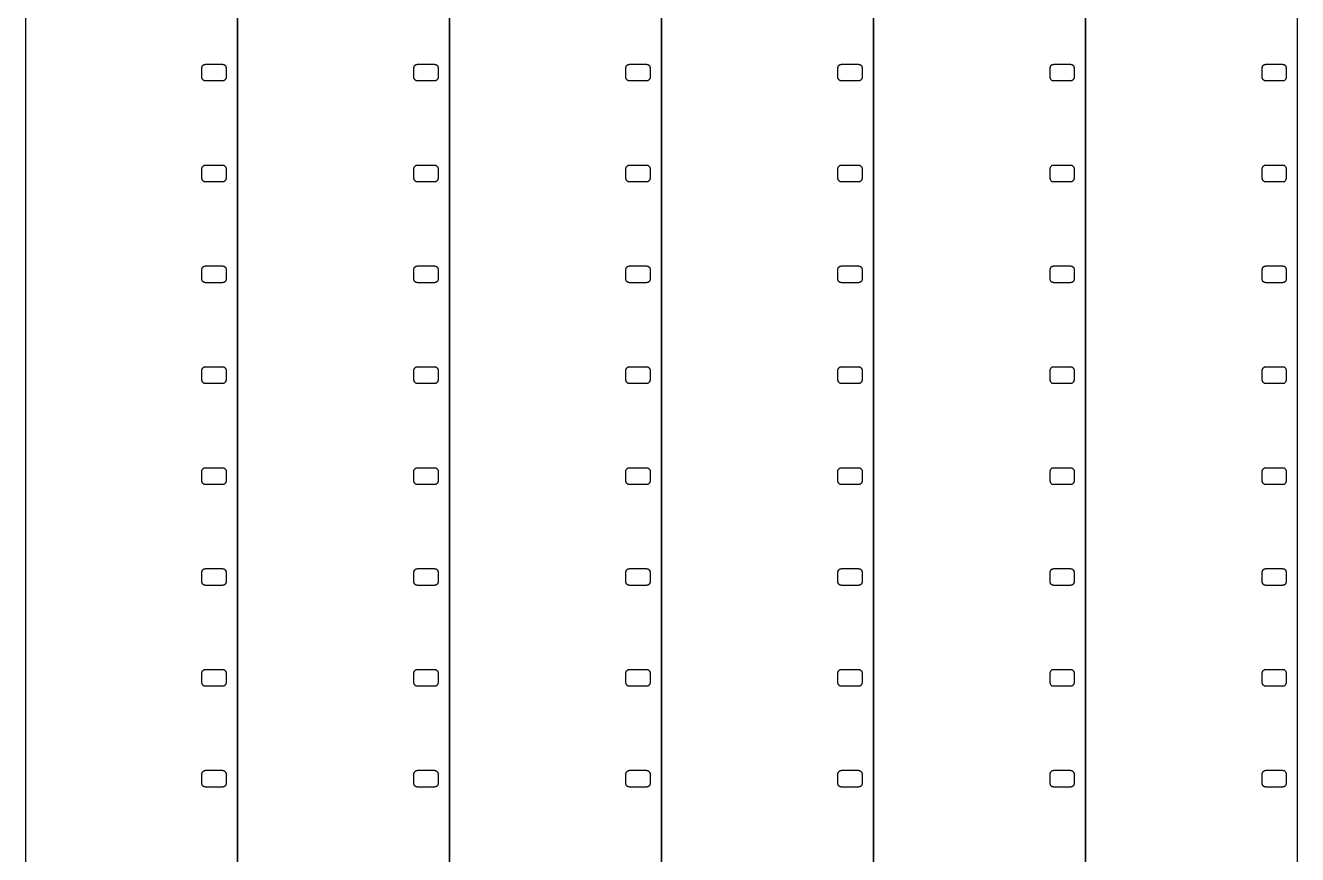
# Model space of a CAD drawing. Header units: metres. Extents: x -8 to 184, y -125 to 125.
# Drawn here: x 88.1 to 184.1, y -62.6 to 0 of the extents above; entities that cross this region are included whole.
import ezdxf

# ---------------------------------------------------------------- set-up
doc = ezdxf.new("R2010")
doc.units = ezdxf.units.M

msp = doc.modelspace()

# ---------------------------------------------------------------- linework, layer by layer
for p, q in [((88.06, 125.482), (88.06, -125.482)), ((104.06, -125.482), (104.06, 125.482)), ((104.07, 125.482), (104.07, -125.482)), ((120.07, -125.482), (120.07, 125.482)), ((120.08, 125.482), (120.08, -125.482)), ((136.08, -125.482), (136.08, 125.482)), ((136.09, 125.482), (136.09, -125.482)), ((152.09, -125.482), (152.09, 125.482)), ((152.1, 125.482), (152.1, -125.482)), ((168.1, -125.482), (168.1, 125.482)), ((168.11, 125.482), (168.11, -125.482)), ((184.11, -125.482), (184.11, 125.482)), ((101.381, -3.17749), (101.429, -3.03055)), ((101.381, -3.94749), (101.381, -3.17749)), ((101.429, -3.03055), (101.554, -2.93973)), ((101.554, -2.93973), (101.631, -2.93973)), ((101.631, -2.93973), (101.631, -2.92749)), ((101.631, -2.92749), (102.96, -2.92749)), ((102.96, -2.92749), (102.96, -2.93973)), ((102.96, -2.93973), (103.037, -2.93973)), ((103.037, -2.93973), (103.162, -3.03055)), ((103.162, -3.03055), (103.21, -3.17749)), ((103.21, -3.17749), (103.21, -3.94749)), ((117.391, -3.17749), (117.439, -3.03055)), ((117.391, -3.94749), (117.391, -3.17749)), ((117.439, -3.03055), (117.564, -2.93973)), ((117.564, -2.93973), (117.641, -2.93973)), ((117.641, -2.93973), (117.641, -2.92749)), ((117.641, -2.92749), (118.97, -2.92749)), ((118.97, -2.92749), (118.97, -2.93973)), ((118.97, -2.93973), (119.047, -2.93973)), ((119.047, -2.93973), (119.172, -3.03055)), ((119.172, -3.03055), (119.22, -3.17749)), ((119.22, -3.17749), (119.22, -3.94749)), ((133.401, -3.17749), (133.449, -3.03055)), ((133.401, -3.94749), (133.401, -3.17749)), ((133.449, -3.03055), (133.574, -2.93973)), ((133.574, -2.93973), (133.651, -2.93973)), ((133.651, -2.93973), (133.651, -2.92749)), ((133.651, -2.92749), (134.98, -2.92749)), ((134.98, -2.92749), (134.98, -2.93973)), ((134.98, -2.93973), (135.057, -2.93973)), ((135.057, -2.93973), (135.182, -3.03055)), ((135.182, -3.03055), (135.23, -3.17749)), ((135.23, -3.17749), (135.23, -3.94749)), ((149.411, -3.17749), (149.459, -3.03055)), ((149.411, -3.94749), (149.411, -3.17749)), ((149.459, -3.03055), (149.584, -2.93973)), ((149.584, -2.93973), (149.661, -2.93973)), ((149.661, -2.93973), (149.661, -2.92749)), ((149.661, -2.92749), (150.99, -2.92749)), ((150.99, -2.92749), (150.99, -2.93973)), ((150.99, -2.93973), (151.067, -2.93973)), ((151.067, -2.93973), (151.192, -3.03055)), ((151.192, -3.03055), (151.24, -3.17749)), ((151.24, -3.17749), (151.24, -3.94749)), ((165.421, -3.17749), (165.469, -3.03055)), ((165.421, -3.94749), (165.421, -3.17749)), ((165.469, -3.03055), (165.594, -2.93973)), ((165.594, -2.93973), (165.671, -2.93973)), ((165.671, -2.93973), (165.671, -2.92749)), ((165.671, -2.92749), (167, -2.92749)), ((167, -2.92749), (167, -2.93973)), ((167, -2.93973), (167.077, -2.93973)), ((167.077, -2.93973), (167.202, -3.03055)), ((167.202, -3.03055), (167.25, -3.17749)), ((167.25, -3.17749), (167.25, -3.94749)), ((181.431, -3.17749), (181.479, -3.03055)), ((181.431, -3.94749), (181.431, -3.17749)), ((181.479, -3.03055), (181.604, -2.93973)), ((181.604, -2.93973), (181.681, -2.93973)), ((181.681, -2.93973), (181.681, -2.92749)), ((181.681, -2.92749), (183.01, -2.92749)), ((183.01, -2.92749), (183.01, -2.93973)), ((183.01, -2.93973), (183.087, -2.93973)), ((183.087, -2.93973), (183.212, -3.03055)), ((183.212, -3.03055), (183.26, -3.17749)), ((183.26, -3.17749), (183.26, -3.94749)), ((101.429, -4.09444), (101.381, -3.94749)), ((101.554, -4.18526), (101.429, -4.09444)), ((101.631, -4.18526), (101.554, -4.18526)), ((101.631, -4.19749), (101.631, -4.18526)), ((102.96, -4.19749), (101.631, -4.19749)), ((103.037, -4.18526), (102.96, -4.18526)), ((102.96, -4.18526), (102.96, -4.19749)), ((103.162, -4.09444), (103.037, -4.18526)), ((103.21, -3.94749), (103.162, -4.09444)), ((117.439, -4.09444), (117.391, -3.94749)), ((117.564, -4.18526), (117.439, -4.09444)), ((117.641, -4.18526), (117.564, -4.18526)), ((117.641, -4.19749), (117.641, -4.18526)), ((118.97, -4.19749), (117.641, -4.19749)), ((119.047, -4.18526), (118.97, -4.18526)), ((118.97, -4.18526), (118.97, -4.19749)), ((119.172, -4.09444), (119.047, -4.18526)), ((119.22, -3.94749), (119.172, -4.09444)), ((133.449, -4.09444), (133.401, -3.94749)), ((133.574, -4.18526), (133.449, -4.09444)), ((133.651, -4.18526), (133.574, -4.18526)), ((133.651, -4.19749), (133.651, -4.18526)), ((134.98, -4.19749), (133.651, -4.19749)), ((135.057, -4.18526), (134.98, -4.18526)), ((134.98, -4.18526), (134.98, -4.19749)), ((135.182, -4.09444), (135.057, -4.18526)), ((135.23, -3.94749), (135.182, -4.09444)), ((149.459, -4.09444), (149.411, -3.94749)), ((149.584, -4.18526), (149.459, -4.09444)), ((149.661, -4.18526), (149.584, -4.18526)), ((149.661, -4.19749), (149.661, -4.18526)), ((150.99, -4.19749), (149.661, -4.19749)), ((151.067, -4.18526), (150.99, -4.18526)), ((150.99, -4.18526), (150.99, -4.19749)), ((151.192, -4.09444), (151.067, -4.18526)), ((151.24, -3.94749), (151.192, -4.09444)), ((165.469, -4.09444), (165.421, -3.94749)), ((165.594, -4.18526), (165.469, -4.09444)), ((165.671, -4.18526), (165.594, -4.18526)), ((165.671, -4.19749), (165.671, -4.18526)), ((167, -4.19749), (165.671, -4.19749)), ((167.077, -4.18526), (167, -4.18526)), ((167, -4.18526), (167, -4.19749)), ((167.202, -4.09444), (167.077, -4.18526)), ((167.25, -3.94749), (167.202, -4.09444)), ((181.479, -4.09444), (181.431, -3.94749)), ((181.604, -4.18526), (181.479, -4.09444)), ((181.681, -4.18526), (181.604, -4.18526)), ((181.681, -4.19749), (181.681, -4.18526)), ((183.01, -4.19749), (181.681, -4.19749)), ((183.087, -4.18526), (183.01, -4.18526)), ((183.01, -4.18526), (183.01, -4.19749)), ((183.212, -4.09444), (183.087, -4.18526)), ((183.26, -3.94749), (183.212, -4.09444)), ((101.429, -10.6505), (101.554, -10.5597)), ((101.554, -10.5597), (101.631, -10.5597)), ((101.631, -10.5597), (101.631, -10.5475)), ((101.631, -10.5475), (102.96, -10.5475)), ((102.96, -10.5475), (102.96, -10.5597)), ((102.96, -10.5597), (103.037, -10.5597)), ((103.037, -10.5597), (103.162, -10.6505)), ((117.439, -10.6505), (117.564, -10.5597)), ((117.564, -10.5597), (117.641, -10.5597)), ((117.641, -10.5597), (117.641, -10.5475)), ((117.641, -10.5475), (118.97, -10.5475)), ((118.97, -10.5475), (118.97, -10.5597)), ((118.97, -10.5597), (119.047, -10.5597)), ((119.047, -10.5597), (119.172, -10.6505)), ((133.449, -10.6505), (133.574, -10.5597)), ((133.574, -10.5597), (133.651, -10.5597)), ((133.651, -10.5597), (133.651, -10.5475)), ((133.651, -10.5475), (134.98, -10.5475)), ((134.98, -10.5475), (134.98, -10.5597)), ((134.98, -10.5597), (135.057, -10.5597)), ((135.057, -10.5597), (135.182, -10.6505)), ((149.459, -10.6505), (149.584, -10.5597)), ((149.584, -10.5597), (149.661, -10.5597)), ((149.661, -10.5597), (149.661, -10.5475)), ((149.661, -10.5475), (150.99, -10.5475)), ((150.99, -10.5475), (150.99, -10.5597)), ((150.99, -10.5597), (151.067, -10.5597)), ((151.067, -10.5597), (151.192, -10.6505)), ((165.469, -10.6505), (165.594, -10.5597)), ((165.594, -10.5597), (165.671, -10.5597)), ((165.671, -10.5597), (165.671, -10.5475)), ((165.671, -10.5475), (167, -10.5475)), ((167, -10.5475), (167, -10.5597)), ((167, -10.5597), (167.077, -10.5597)), ((167.077, -10.5597), (167.202, -10.6505)), ((181.479, -10.6505), (181.604, -10.5597)), ((181.604, -10.5597), (181.681, -10.5597)), ((181.681, -10.5597), (181.681, -10.5475)), ((181.681, -10.5475), (183.01, -10.5475)), ((183.01, -10.5475), (183.01, -10.5597)), ((183.01, -10.5597), (183.087, -10.5597)), ((183.087, -10.5597), (183.212, -10.6505)), ((101.381, -10.7975), (101.429, -10.6505)), ((101.381, -11.5675), (101.381, -10.7975)), ((103.162, -10.6505), (103.21, -10.7975)), ((103.21, -10.7975), (103.21, -11.5675)), ((117.391, -10.7975), (117.439, -10.6505)), ((117.391, -11.5675), (117.391, -10.7975)), ((119.172, -10.6505), (119.22, -10.7975)), ((119.22, -10.7975), (119.22, -11.5675)), ((133.401, -10.7975), (133.449, -10.6505)), ((133.401, -11.5675), (133.401, -10.7975)), ((135.182, -10.6505), (135.23, -10.7975)), ((135.23, -10.7975), (135.23, -11.5675)), ((149.411, -10.7975), (149.459, -10.6505)), ((149.411, -11.5675), (149.411, -10.7975)), ((151.192, -10.6505), (151.24, -10.7975)), ((151.24, -10.7975), (151.24, -11.5675)), ((165.421, -10.7975), (165.469, -10.6505)), ((165.421, -11.5675), (165.421, -10.7975)), ((167.202, -10.6505), (167.25, -10.7975)), ((167.25, -10.7975), (167.25, -11.5675)), ((181.431, -10.7975), (181.479, -10.6505)), ((181.431, -11.5675), (181.431, -10.7975)), ((183.212, -10.6505), (183.26, -10.7975)), ((183.26, -10.7975), (183.26, -11.5675)), ((101.429, -11.7144), (101.381, -11.5675)), ((101.554, -11.8053), (101.429, -11.7144)), ((101.631, -11.8053), (101.554, -11.8053)), ((101.631, -11.8175), (101.631, -11.8053)), ((102.96, -11.8175), (101.631, -11.8175)), ((103.037, -11.8053), (102.96, -11.8053)), ((102.96, -11.8053), (102.96, -11.8175)), ((103.162, -11.7144), (103.037, -11.8053)), ((103.21, -11.5675), (103.162, -11.7144)), ((117.439, -11.7144), (117.391, -11.5675)), ((117.564, -11.8053), (117.439, -11.7144)), ((117.641, -11.8053), (117.564, -11.8053)), ((117.641, -11.8175), (117.641, -11.8053)), ((118.97, -11.8175), (117.641, -11.8175)), ((119.047, -11.8053), (118.97, -11.8053)), ((118.97, -11.8053), (118.97, -11.8175)), ((119.172, -11.7144), (119.047, -11.8053)), ((119.22, -11.5675), (119.172, -11.7144)), ((133.449, -11.7144), (133.401, -11.5675)), ((133.574, -11.8053), (133.449, -11.7144)), ((133.651, -11.8053), (133.574, -11.8053)), ((133.651, -11.8175), (133.651, -11.8053)), ((134.98, -11.8175), (133.651, -11.8175)), ((135.057, -11.8053), (134.98, -11.8053)), ((134.98, -11.8053), (134.98, -11.8175)), ((135.182, -11.7144), (135.057, -11.8053)), ((135.23, -11.5675), (135.182, -11.7144)), ((149.459, -11.7144), (149.411, -11.5675)), ((149.584, -11.8053), (149.459, -11.7144)), ((149.661, -11.8053), (149.584, -11.8053)), ((149.661, -11.8175), (149.661, -11.8053)), ((150.99, -11.8175), (149.661, -11.8175)), ((151.067, -11.8053), (150.99, -11.8053)), ((150.99, -11.8053), (150.99, -11.8175)), ((151.192, -11.7144), (151.067, -11.8053)), ((151.24, -11.5675), (151.192, -11.7144)), ((165.469, -11.7144), (165.421, -11.5675)), ((165.594, -11.8053), (165.469, -11.7144)), ((165.671, -11.8053), (165.594, -11.8053)), ((165.671, -11.8175), (165.671, -11.8053)), ((167, -11.8175), (165.671, -11.8175)), ((167.077, -11.8053), (167, -11.8053)), ((167, -11.8053), (167, -11.8175)), ((167.202, -11.7144), (167.077, -11.8053)), ((167.25, -11.5675), (167.202, -11.7144)), ((181.479, -11.7144), (181.431, -11.5675)), ((181.604, -11.8053), (181.479, -11.7144)), ((181.681, -11.8053), (181.604, -11.8053)), ((181.681, -11.8175), (181.681, -11.8053)), ((183.01, -11.8175), (181.681, -11.8175)), ((183.087, -11.8053), (183.01, -11.8053)), ((183.01, -11.8053), (183.01, -11.8175)), ((183.212, -11.7144), (183.087, -11.8053)), ((183.26, -11.5675), (183.212, -11.7144)), ((101.429, -18.2706), (101.554, -18.1797)), ((101.554, -18.1797), (101.631, -18.1797)), ((101.631, -18.1797), (101.631, -18.1675)), ((101.631, -18.1675), (102.96, -18.1675)), ((102.96, -18.1675), (102.96, -18.1797)), ((102.96, -18.1797), (103.037, -18.1797)), ((103.037, -18.1797), (103.162, -18.2706)), ((117.439, -18.2706), (117.564, -18.1797)), ((117.564, -18.1797), (117.641, -18.1797)), ((117.641, -18.1797), (117.641, -18.1675)), ((117.641, -18.1675), (118.97, -18.1675)), ((118.97, -18.1675), (118.97, -18.1797)), ((118.97, -18.1797), (119.047, -18.1797)), ((119.047, -18.1797), (119.172, -18.2706)), ((133.449, -18.2706), (133.574, -18.1797)), ((133.574, -18.1797), (133.651, -18.1797)), ((133.651, -18.1797), (133.651, -18.1675)), ((133.651, -18.1675), (134.98, -18.1675)), ((134.98, -18.1675), (134.98, -18.1797)), ((134.98, -18.1797), (135.057, -18.1797)), ((135.057, -18.1797), (135.182, -18.2706)), ((149.459, -18.2706), (149.584, -18.1797)), ((149.584, -18.1797), (149.661, -18.1797)), ((149.661, -18.1797), (149.661, -18.1675)), ((149.661, -18.1675), (150.99, -18.1675)), ((150.99, -18.1675), (150.99, -18.1797)), ((150.99, -18.1797), (151.067, -18.1797)), ((151.067, -18.1797), (151.192, -18.2706)), ((165.469, -18.2706), (165.594, -18.1797)), ((165.594, -18.1797), (165.671, -18.1797)), ((165.671, -18.1797), (165.671, -18.1675)), ((165.671, -18.1675), (167, -18.1675)), ((167, -18.1675), (167, -18.1797)), ((167, -18.1797), (167.077, -18.1797)), ((167.077, -18.1797), (167.202, -18.2706)), ((181.479, -18.2706), (181.604, -18.1797)), ((181.604, -18.1797), (181.681, -18.1797)), ((181.681, -18.1797), (181.681, -18.1675)), ((181.681, -18.1675), (183.01, -18.1675)), ((183.01, -18.1675), (183.01, -18.1797)), ((183.01, -18.1797), (183.087, -18.1797)), ((183.087, -18.1797), (183.212, -18.2706)), ((101.381, -18.4175), (101.429, -18.2706)), ((101.381, -19.1875), (101.381, -18.4175)), ((101.429, -19.3344), (101.381, -19.1875)), ((103.162, -18.2706), (103.21, -18.4175)), ((103.21, -19.1875), (103.162, -19.3344)), ((103.21, -18.4175), (103.21, -19.1875)), ((117.391, -18.4175), (117.439, -18.2706)), ((117.391, -19.1875), (117.391, -18.4175)), ((117.439, -19.3344), (117.391, -19.1875)), ((119.172, -18.2706), (119.22, -18.4175)), ((119.22, -19.1875), (119.172, -19.3344)), ((119.22, -18.4175), (119.22, -19.1875)), ((133.401, -18.4175), (133.449, -18.2706)), ((133.401, -19.1875), (133.401, -18.4175)), ((133.449, -19.3344), (133.401, -19.1875)), ((135.182, -18.2706), (135.23, -18.4175)), ((135.23, -19.1875), (135.182, -19.3344)), ((135.23, -18.4175), (135.23, -19.1875)), ((149.411, -18.4175), (149.459, -18.2706)), ((149.411, -19.1875), (149.411, -18.4175)), ((149.459, -19.3344), (149.411, -19.1875)), ((151.192, -18.2706), (151.24, -18.4175)), ((151.24, -19.1875), (151.192, -19.3344)), ((151.24, -18.4175), (151.24, -19.1875)), ((165.421, -18.4175), (165.469, -18.2706)), ((165.421, -19.1875), (165.421, -18.4175)), ((165.469, -19.3344), (165.421, -19.1875)), ((167.202, -18.2706), (167.25, -18.4175)), ((167.25, -19.1875), (167.202, -19.3344)), ((167.25, -18.4175), (167.25, -19.1875)), ((181.431, -18.4175), (181.479, -18.2706)), ((181.431, -19.1875), (181.431, -18.4175)), ((181.479, -19.3344), (181.431, -19.1875)), ((183.212, -18.2706), (183.26, -18.4175)), ((183.26, -19.1875), (183.212, -19.3344)), ((183.26, -18.4175), (183.26, -19.1875)), ((101.554, -19.4253), (101.429, -19.3344)), ((101.631, -19.4253), (101.554, -19.4253)), ((101.631, -19.4375), (101.631, -19.4253)), ((102.96, -19.4375), (101.631, -19.4375)), ((103.037, -19.4253), (102.96, -19.4253)), ((102.96, -19.4253), (102.96, -19.4375)), ((103.162, -19.3344), (103.037, -19.4253)), ((117.564, -19.4253), (117.439, -19.3344)), ((117.641, -19.4253), (117.564, -19.4253)), ((117.641, -19.4375), (117.641, -19.4253)), ((118.97, -19.4375), (117.641, -19.4375)), ((119.047, -19.4253), (118.97, -19.4253)), ((118.97, -19.4253), (118.97, -19.4375)), ((119.172, -19.3344), (119.047, -19.4253)), ((133.574, -19.4253), (133.449, -19.3344)), ((133.651, -19.4253), (133.574, -19.4253)), ((133.651, -19.4375), (133.651, -19.4253)), ((134.98, -19.4375), (133.651, -19.4375)), ((135.057, -19.4253), (134.98, -19.4253)), ((134.98, -19.4253), (134.98, -19.4375)), ((135.182, -19.3344), (135.057, -19.4253)), ((149.584, -19.4253), (149.459, -19.3344)), ((149.661, -19.4253), (149.584, -19.4253)), ((149.661, -19.4375), (149.661, -19.4253)), ((150.99, -19.4375), (149.661, -19.4375)), ((151.067, -19.4253), (150.99, -19.4253)), ((150.99, -19.4253), (150.99, -19.4375)), ((151.192, -19.3344), (151.067, -19.4253)), ((165.594, -19.4253), (165.469, -19.3344)), ((165.671, -19.4253), (165.594, -19.4253)), ((165.671, -19.4375), (165.671, -19.4253)), ((167, -19.4375), (165.671, -19.4375)), ((167.077, -19.4253), (167, -19.4253)), ((167, -19.4253), (167, -19.4375)), ((167.202, -19.3344), (167.077, -19.4253)), ((181.604, -19.4253), (181.479, -19.3344)), ((181.681, -19.4253), (181.604, -19.4253)), ((181.681, -19.4375), (181.681, -19.4253)), ((183.01, -19.4375), (181.681, -19.4375)), ((183.087, -19.4253), (183.01, -19.4253)), ((183.01, -19.4253), (183.01, -19.4375)), ((183.212, -19.3344), (183.087, -19.4253)), ((101.381, -26.0375), (101.429, -25.8905)), ((101.429, -25.8905), (101.554, -25.7997)), ((101.554, -25.7997), (101.631, -25.7997)), ((101.631, -25.7997), (101.631, -25.7875)), ((101.631, -25.7875), (102.96, -25.7875)), ((102.96, -25.7875), (102.96, -25.7997)), ((102.96, -25.7997), (103.037, -25.7997)), ((103.037, -25.7997), (103.162, -25.8905)), ((103.162, -25.8905), (103.21, -26.0375)), ((117.391, -26.0375), (117.439, -25.8905)), ((117.439, -25.8905), (117.564, -25.7997)), ((117.564, -25.7997), (117.641, -25.7997)), ((117.641, -25.7997), (117.641, -25.7875)), ((117.641, -25.7875), (118.97, -25.7875)), ((118.97, -25.7875), (118.97, -25.7997)), ((118.97, -25.7997), (119.047, -25.7997)), ((119.047, -25.7997), (119.172, -25.8905)), ((119.172, -25.8905), (119.22, -26.0375)), ((133.401, -26.0375), (133.449, -25.8905)), ((133.449, -25.8905), (133.574, -25.7997)), ((133.574, -25.7997), (133.651, -25.7997)), ((133.651, -25.7997), (133.651, -25.7875)), ((133.651, -25.7875), (134.98, -25.7875)), ((134.98, -25.7875), (134.98, -25.7997)), ((134.98, -25.7997), (135.057, -25.7997)), ((135.057, -25.7997), (135.182, -25.8905)), ((135.182, -25.8905), (135.23, -26.0375)), ((149.411, -26.0375), (149.459, -25.8905)), ((149.459, -25.8905), (149.584, -25.7997)), ((149.584, -25.7997), (149.661, -25.7997)), ((149.661, -25.7997), (149.661, -25.7875)), ((149.661, -25.7875), (150.99, -25.7875)), ((150.99, -25.7875), (150.99, -25.7997)), ((150.99, -25.7997), (151.067, -25.7997)), ((151.067, -25.7997), (151.192, -25.8905)), ((151.192, -25.8905), (151.24, -26.0375)), ((165.421, -26.0375), (165.469, -25.8905)), ((165.469, -25.8905), (165.594, -25.7997)), ((165.594, -25.7997), (165.671, -25.7997)), ((165.671, -25.7997), (165.671, -25.7875)), ((165.671, -25.7875), (167, -25.7875)), ((167, -25.7875), (167, -25.7997)), ((167, -25.7997), (167.077, -25.7997)), ((167.077, -25.7997), (167.202, -25.8905)), ((167.202, -25.8905), (167.25, -26.0375)), ((181.431, -26.0375), (181.479, -25.8905)), ((181.479, -25.8905), (181.604, -25.7997)), ((181.604, -25.7997), (181.681, -25.7997)), ((181.681, -25.7997), (181.681, -25.7875)), ((181.681, -25.7875), (183.01, -25.7875)), ((183.01, -25.7875), (183.01, -25.7997)), ((183.01, -25.7997), (183.087, -25.7997)), ((183.087, -25.7997), (183.212, -25.8905)), ((183.212, -25.8905), (183.26, -26.0375)), ((101.381, -26.8075), (101.381, -26.0375)), ((101.429, -26.9544), (101.381, -26.8075)), ((103.21, -26.8075), (103.162, -26.9544)), ((103.21, -26.0375), (103.21, -26.8075)), ((117.391, -26.8075), (117.391, -26.0375)), ((117.439, -26.9544), (117.391, -26.8075)), ((119.22, -26.8075), (119.172, -26.9544)), ((119.22, -26.0375), (119.22, -26.8075)), ((133.401, -26.8075), (133.401, -26.0375)), ((133.449, -26.9544), (133.401, -26.8075)), ((135.23, -26.8075), (135.182, -26.9544)), ((135.23, -26.0375), (135.23, -26.8075)), ((149.411, -26.8075), (149.411, -26.0375)), ((149.459, -26.9544), (149.411, -26.8075)), ((151.24, -26.8075), (151.192, -26.9544)), ((151.24, -26.0375), (151.24, -26.8075)), ((165.421, -26.8075), (165.421, -26.0375)), ((165.469, -26.9544), (165.421, -26.8075)), ((167.25, -26.8075), (167.202, -26.9544)), ((167.25, -26.0375), (167.25, -26.8075)), ((181.431, -26.8075), (181.431, -26.0375)), ((181.479, -26.9544), (181.431, -26.8075)), ((183.26, -26.8075), (183.212, -26.9544)), ((183.26, -26.0375), (183.26, -26.8075)), ((101.554, -27.0453), (101.429, -26.9544)), ((101.631, -27.0453), (101.554, -27.0453)), ((101.631, -27.0575), (101.631, -27.0453)), ((102.96, -27.0575), (101.631, -27.0575)), ((103.037, -27.0453), (102.96, -27.0453)), ((102.96, -27.0453), (102.96, -27.0575)), ((103.162, -26.9544), (103.037, -27.0453)), ((117.564, -27.0453), (117.439, -26.9544)), ((117.641, -27.0453), (117.564, -27.0453)), ((117.641, -27.0575), (117.641, -27.0453)), ((118.97, -27.0575), (117.641, -27.0575)), ((119.047, -27.0453), (118.97, -27.0453)), ((118.97, -27.0453), (118.97, -27.0575)), ((119.172, -26.9544), (119.047, -27.0453)), ((133.574, -27.0453), (133.449, -26.9544)), ((133.651, -27.0453), (133.574, -27.0453)), ((133.651, -27.0575), (133.651, -27.0453)), ((134.98, -27.0575), (133.651, -27.0575)), ((135.057, -27.0453), (134.98, -27.0453)), ((134.98, -27.0453), (134.98, -27.0575)), ((135.182, -26.9544), (135.057, -27.0453)), ((149.584, -27.0453), (149.459, -26.9544)), ((149.661, -27.0453), (149.584, -27.0453)), ((149.661, -27.0575), (149.661, -27.0453)), ((150.99, -27.0575), (149.661, -27.0575)), ((151.067, -27.0453), (150.99, -27.0453)), ((150.99, -27.0453), (150.99, -27.0575)), ((151.192, -26.9544), (151.067, -27.0453)), ((165.594, -27.0453), (165.469, -26.9544)), ((165.671, -27.0453), (165.594, -27.0453)), ((165.671, -27.0575), (165.671, -27.0453)), ((167, -27.0575), (165.671, -27.0575)), ((167.077, -27.0453), (167, -27.0453)), ((167, -27.0453), (167, -27.0575)), ((167.202, -26.9544), (167.077, -27.0453)), ((181.604, -27.0453), (181.479, -26.9544)), ((181.681, -27.0453), (181.604, -27.0453)), ((181.681, -27.0575), (181.681, -27.0453)), ((183.01, -27.0575), (181.681, -27.0575)), ((183.087, -27.0453), (183.01, -27.0453)), ((183.01, -27.0453), (183.01, -27.0575)), ((183.212, -26.9544), (183.087, -27.0453)), ((101.381, -33.6575), (101.429, -33.5105)), ((101.429, -33.5105), (101.554, -33.4197)), ((101.554, -33.4197), (101.631, -33.4197)), ((101.631, -33.4197), (101.631, -33.4075)), ((101.631, -33.4075), (102.96, -33.4075)), ((102.96, -33.4075), (102.96, -33.4197)), ((102.96, -33.4197), (103.037, -33.4197)), ((103.037, -33.4197), (103.162, -33.5105)), ((103.162, -33.5105), (103.21, -33.6575)), ((117.391, -33.6575), (117.439, -33.5105)), ((117.439, -33.5105), (117.564, -33.4197)), ((117.564, -33.4197), (117.641, -33.4197)), ((117.641, -33.4197), (117.641, -33.4075)), ((117.641, -33.4075), (118.97, -33.4075)), ((118.97, -33.4075), (118.97, -33.4197)), ((118.97, -33.4197), (119.047, -33.4197)), ((119.047, -33.4197), (119.172, -33.5105)), ((119.172, -33.5105), (119.22, -33.6575)), ((133.401, -33.6575), (133.449, -33.5105)), ((133.449, -33.5105), (133.574, -33.4197)), ((133.574, -33.4197), (133.651, -33.4197)), ((133.651, -33.4197), (133.651, -33.4075)), ((133.651, -33.4075), (134.98, -33.4075)), ((134.98, -33.4075), (134.98, -33.4197)), ((134.98, -33.4197), (135.057, -33.4197)), ((135.057, -33.4197), (135.182, -33.5105)), ((135.182, -33.5105), (135.23, -33.6575)), ((149.411, -33.6575), (149.459, -33.5105)), ((149.459, -33.5105), (149.584, -33.4197)), ((149.584, -33.4197), (149.661, -33.4197)), ((149.661, -33.4197), (149.661, -33.4075)), ((149.661, -33.4075), (150.99, -33.4075)), ((150.99, -33.4075), (150.99, -33.4197)), ((150.99, -33.4197), (151.067, -33.4197)), ((151.067, -33.4197), (151.192, -33.5105)), ((151.192, -33.5105), (151.24, -33.6575)), ((165.421, -33.6575), (165.469, -33.5105)), ((165.469, -33.5105), (165.594, -33.4197)), ((165.594, -33.4197), (165.671, -33.4197)), ((165.671, -33.4197), (165.671, -33.4075)), ((165.671, -33.4075), (167, -33.4075)), ((167, -33.4075), (167, -33.4197)), ((167, -33.4197), (167.077, -33.4197)), ((167.077, -33.4197), (167.202, -33.5105)), ((167.202, -33.5105), (167.25, -33.6575)), ((181.431, -33.6575), (181.479, -33.5105)), ((181.479, -33.5105), (181.604, -33.4197)), ((181.604, -33.4197), (181.681, -33.4197)), ((181.681, -33.4197), (181.681, -33.4075)), ((181.681, -33.4075), (183.01, -33.4075)), ((183.01, -33.4075), (183.01, -33.4197)), ((183.01, -33.4197), (183.087, -33.4197)), ((183.087, -33.4197), (183.212, -33.5105)), ((183.212, -33.5105), (183.26, -33.6575)), ((101.381, -34.4275), (101.381, -33.6575)), ((101.429, -34.5744), (101.381, -34.4275)), ((101.554, -34.6653), (101.429, -34.5744)), ((103.162, -34.5744), (103.037, -34.6653)), ((103.21, -34.4275), (103.162, -34.5744)), ((103.21, -33.6575), (103.21, -34.4275)), ((117.391, -34.4275), (117.391, -33.6575)), ((117.439, -34.5744), (117.391, -34.4275)), ((117.564, -34.6653), (117.439, -34.5744)), ((119.172, -34.5744), (119.047, -34.6653)), ((119.22, -34.4275), (119.172, -34.5744)), ((119.22, -33.6575), (119.22, -34.4275)), ((133.401, -34.4275), (133.401, -33.6575)), ((133.449, -34.5744), (133.401, -34.4275)), ((133.574, -34.6653), (133.449, -34.5744)), ((135.182, -34.5744), (135.057, -34.6653)), ((135.23, -34.4275), (135.182, -34.5744)), ((135.23, -33.6575), (135.23, -34.4275)), ((149.411, -34.4275), (149.411, -33.6575)), ((149.459, -34.5744), (149.411, -34.4275)), ((149.584, -34.6653), (149.459, -34.5744)), ((151.192, -34.5744), (151.067, -34.6653)), ((151.24, -34.4275), (151.192, -34.5744)), ((151.24, -33.6575), (151.24, -34.4275)), ((165.421, -34.4275), (165.421, -33.6575)), ((165.469, -34.5744), (165.421, -34.4275)), ((165.594, -34.6653), (165.469, -34.5744)), ((167.202, -34.5744), (167.077, -34.6653)), ((167.25, -34.4275), (167.202, -34.5744)), ((167.25, -33.6575), (167.25, -34.4275)), ((181.431, -34.4275), (181.431, -33.6575)), ((181.479, -34.5744), (181.431, -34.4275)), ((181.604, -34.6653), (181.479, -34.5744)), ((183.212, -34.5744), (183.087, -34.6653)), ((183.26, -34.4275), (183.212, -34.5744)), ((183.26, -33.6575), (183.26, -34.4275)), ((101.631, -34.6653), (101.554, -34.6653)), ((101.631, -34.6775), (101.631, -34.6653)), ((102.96, -34.6775), (101.631, -34.6775)), ((103.037, -34.6653), (102.96, -34.6653)), ((102.96, -34.6653), (102.96, -34.6775)), ((117.641, -34.6653), (117.564, -34.6653)), ((117.641, -34.6775), (117.641, -34.6653)), ((118.97, -34.6775), (117.641, -34.6775)), ((119.047, -34.6653), (118.97, -34.6653)), ((118.97, -34.6653), (118.97, -34.6775)), ((133.651, -34.6653), (133.574, -34.6653)), ((133.651, -34.6775), (133.651, -34.6653)), ((134.98, -34.6775), (133.651, -34.6775)), ((135.057, -34.6653), (134.98, -34.6653)), ((134.98, -34.6653), (134.98, -34.6775)), ((149.661, -34.6653), (149.584, -34.6653)), ((149.661, -34.6775), (149.661, -34.6653)), ((150.99, -34.6775), (149.661, -34.6775)), ((151.067, -34.6653), (150.99, -34.6653)), ((150.99, -34.6653), (150.99, -34.6775)), ((165.671, -34.6653), (165.594, -34.6653)), ((165.671, -34.6775), (165.671, -34.6653)), ((167, -34.6775), (165.671, -34.6775)), ((167.077, -34.6653), (167, -34.6653)), ((167, -34.6653), (167, -34.6775)), ((181.681, -34.6653), (181.604, -34.6653)), ((181.681, -34.6775), (181.681, -34.6653)), ((183.01, -34.6775), (181.681, -34.6775)), ((183.087, -34.6653), (183.01, -34.6653)), ((183.01, -34.6653), (183.01, -34.6775)), ((101.381, -41.2775), (101.429, -41.1306)), ((101.381, -42.0475), (101.381, -41.2775)), ((101.429, -41.1306), (101.554, -41.0397)), ((101.554, -41.0397), (101.631, -41.0397)), ((101.631, -41.0397), (101.631, -41.0275)), ((101.631, -41.0275), (102.96, -41.0275)), ((102.96, -41.0275), (102.96, -41.0397)), ((102.96, -41.0397), (103.037, -41.0397)), ((103.037, -41.0397), (103.162, -41.1306)), ((103.162, -41.1306), (103.21, -41.2775)), ((103.21, -41.2775), (103.21, -42.0475)), ((117.391, -41.2775), (117.439, -41.1306)), ((117.391, -42.0475), (117.391, -41.2775)), ((117.439, -41.1306), (117.564, -41.0397)), ((117.564, -41.0397), (117.641, -41.0397)), ((117.641, -41.0397), (117.641, -41.0275)), ((117.641, -41.0275), (118.97, -41.0275)), ((118.97, -41.0275), (118.97, -41.0397)), ((118.97, -41.0397), (119.047, -41.0397)), ((119.047, -41.0397), (119.172, -41.1306)), ((119.172, -41.1306), (119.22, -41.2775)), ((119.22, -41.2775), (119.22, -42.0475)), ((133.401, -41.2775), (133.449, -41.1306)), ((133.401, -42.0475), (133.401, -41.2775)), ((133.449, -41.1306), (133.574, -41.0397)), ((133.574, -41.0397), (133.651, -41.0397)), ((133.651, -41.0397), (133.651, -41.0275)), ((133.651, -41.0275), (134.98, -41.0275)), ((134.98, -41.0275), (134.98, -41.0397)), ((134.98, -41.0397), (135.057, -41.0397)), ((135.057, -41.0397), (135.182, -41.1306)), ((135.182, -41.1306), (135.23, -41.2775)), ((135.23, -41.2775), (135.23, -42.0475)), ((149.411, -41.2775), (149.459, -41.1306)), ((149.411, -42.0475), (149.411, -41.2775)), ((149.459, -41.1306), (149.584, -41.0397)), ((149.584, -41.0397), (149.661, -41.0397)), ((149.661, -41.0397), (149.661, -41.0275)), ((149.661, -41.0275), (150.99, -41.0275)), ((150.99, -41.0275), (150.99, -41.0397)), ((150.99, -41.0397), (151.067, -41.0397)), ((151.067, -41.0397), (151.192, -41.1306)), ((151.192, -41.1306), (151.24, -41.2775)), ((151.24, -41.2775), (151.24, -42.0475)), ((165.421, -41.2775), (165.469, -41.1306)), ((165.421, -42.0475), (165.421, -41.2775)), ((165.469, -41.1306), (165.594, -41.0397)), ((165.594, -41.0397), (165.671, -41.0397)), ((165.671, -41.0397), (165.671, -41.0275)), ((165.671, -41.0275), (167, -41.0275)), ((167, -41.0275), (167, -41.0397)), ((167, -41.0397), (167.077, -41.0397)), ((167.077, -41.0397), (167.202, -41.1306)), ((167.202, -41.1306), (167.25, -41.2775)), ((167.25, -41.2775), (167.25, -42.0475)), ((181.431, -41.2775), (181.479, -41.1306)), ((181.431, -42.0475), (181.431, -41.2775)), ((181.479, -41.1306), (181.604, -41.0397)), ((181.604, -41.0397), (181.681, -41.0397)), ((181.681, -41.0397), (181.681, -41.0275)), ((181.681, -41.0275), (183.01, -41.0275)), ((183.01, -41.0275), (183.01, -41.0397)), ((183.01, -41.0397), (183.087, -41.0397)), ((183.087, -41.0397), (183.212, -41.1306)), ((183.212, -41.1306), (183.26, -41.2775)), ((183.26, -41.2775), (183.26, -42.0475)), ((101.429, -42.1944), (101.381, -42.0475)), ((101.554, -42.2853), (101.429, -42.1944)), ((103.162, -42.1944), (103.037, -42.2853)), ((103.21, -42.0475), (103.162, -42.1944)), ((117.439, -42.1944), (117.391, -42.0475)), ((117.564, -42.2853), (117.439, -42.1944)), ((119.172, -42.1944), (119.047, -42.2853)), ((119.22, -42.0475), (119.172, -42.1944)), ((133.449, -42.1944), (133.401, -42.0475)), ((133.574, -42.2853), (133.449, -42.1944)), ((135.182, -42.1944), (135.057, -42.2853)), ((135.23, -42.0475), (135.182, -42.1944)), ((149.459, -42.1944), (149.411, -42.0475)), ((149.584, -42.2853), (149.459, -42.1944)), ((151.192, -42.1944), (151.067, -42.2853)), ((151.24, -42.0475), (151.192, -42.1944)), ((165.469, -42.1944), (165.421, -42.0475)), ((165.594, -42.2853), (165.469, -42.1944)), ((167.202, -42.1944), (167.077, -42.2853)), ((167.25, -42.0475), (167.202, -42.1944)), ((181.479, -42.1944), (181.431, -42.0475)), ((181.604, -42.2853), (181.479, -42.1944)), ((183.212, -42.1944), (183.087, -42.2853)), ((183.26, -42.0475), (183.212, -42.1944)), ((101.631, -42.2853), (101.554, -42.2853)), ((101.631, -42.2975), (101.631, -42.2853)), ((102.96, -42.2975), (101.631, -42.2975)), ((103.037, -42.2853), (102.96, -42.2853)), ((102.96, -42.2853), (102.96, -42.2975)), ((117.641, -42.2853), (117.564, -42.2853)), ((117.641, -42.2975), (117.641, -42.2853)), ((118.97, -42.2975), (117.641, -42.2975)), ((119.047, -42.2853), (118.97, -42.2853)), ((118.97, -42.2853), (118.97, -42.2975)), ((133.651, -42.2853), (133.574, -42.2853)), ((133.651, -42.2975), (133.651, -42.2853)), ((134.98, -42.2975), (133.651, -42.2975)), ((135.057, -42.2853), (134.98, -42.2853)), ((134.98, -42.2853), (134.98, -42.2975)), ((149.661, -42.2853), (149.584, -42.2853)), ((149.661, -42.2975), (149.661, -42.2853)), ((150.99, -42.2975), (149.661, -42.2975)), ((151.067, -42.2853), (150.99, -42.2853)), ((150.99, -42.2853), (150.99, -42.2975)), ((165.671, -42.2853), (165.594, -42.2853)), ((165.671, -42.2975), (165.671, -42.2853)), ((167, -42.2975), (165.671, -42.2975)), ((167.077, -42.2853), (167, -42.2853)), ((167, -42.2853), (167, -42.2975)), ((181.681, -42.2853), (181.604, -42.2853)), ((181.681, -42.2975), (181.681, -42.2853)), ((183.01, -42.2975), (181.681, -42.2975)), ((183.087, -42.2853), (183.01, -42.2853)), ((183.01, -42.2853), (183.01, -42.2975)), ((101.381, -48.8975), (101.429, -48.7505)), ((101.381, -49.6675), (101.381, -48.8975)), ((101.429, -48.7505), (101.554, -48.6597)), ((101.554, -48.6597), (101.631, -48.6597)), ((101.631, -48.6597), (101.631, -48.6475)), ((101.631, -48.6475), (102.96, -48.6475)), ((102.96, -48.6475), (102.96, -48.6597)), ((102.96, -48.6597), (103.037, -48.6597)), ((103.037, -48.6597), (103.162, -48.7505)), ((103.162, -48.7505), (103.21, -48.8975)), ((103.21, -48.8975), (103.21, -49.6675)), ((117.391, -48.8975), (117.439, -48.7505)), ((117.391, -49.6675), (117.391, -48.8975)), ((117.439, -48.7505), (117.564, -48.6597)), ((117.564, -48.6597), (117.641, -48.6597)), ((117.641, -48.6597), (117.641, -48.6475)), ((117.641, -48.6475), (118.97, -48.6475)), ((118.97, -48.6475), (118.97, -48.6597)), ((118.97, -48.6597), (119.047, -48.6597)), ((119.047, -48.6597), (119.172, -48.7505)), ((119.172, -48.7505), (119.22, -48.8975)), ((119.22, -48.8975), (119.22, -49.6675)), ((133.401, -48.8975), (133.449, -48.7505)), ((133.401, -49.6675), (133.401, -48.8975)), ((133.449, -48.7505), (133.574, -48.6597)), ((133.574, -48.6597), (133.651, -48.6597)), ((133.651, -48.6597), (133.651, -48.6475)), ((133.651, -48.6475), (134.98, -48.6475)), ((134.98, -48.6475), (134.98, -48.6597)), ((134.98, -48.6597), (135.057, -48.6597)), ((135.057, -48.6597), (135.182, -48.7505)), ((135.182, -48.7505), (135.23, -48.8975)), ((135.23, -48.8975), (135.23, -49.6675)), ((149.411, -48.8975), (149.459, -48.7505)), ((149.411, -49.6675), (149.411, -48.8975)), ((149.459, -48.7505), (149.584, -48.6597)), ((149.584, -48.6597), (149.661, -48.6597)), ((149.661, -48.6597), (149.661, -48.6475)), ((149.661, -48.6475), (150.99, -48.6475)), ((150.99, -48.6475), (150.99, -48.6597)), ((150.99, -48.6597), (151.067, -48.6597)), ((151.067, -48.6597), (151.192, -48.7505)), ((151.192, -48.7505), (151.24, -48.8975)), ((151.24, -48.8975), (151.24, -49.6675)), ((165.421, -48.8975), (165.469, -48.7505)), ((165.421, -49.6675), (165.421, -48.8975)), ((165.469, -48.7505), (165.594, -48.6597)), ((165.594, -48.6597), (165.671, -48.6597)), ((165.671, -48.6597), (165.671, -48.6475)), ((165.671, -48.6475), (167, -48.6475)), ((167, -48.6475), (167, -48.6597)), ((167, -48.6597), (167.077, -48.6597)), ((167.077, -48.6597), (167.202, -48.7505)), ((167.202, -48.7505), (167.25, -48.8975)), ((167.25, -48.8975), (167.25, -49.6675)), ((181.431, -48.8975), (181.479, -48.7505)), ((181.431, -49.6675), (181.431, -48.8975)), ((181.479, -48.7505), (181.604, -48.6597)), ((181.604, -48.6597), (181.681, -48.6597)), ((181.681, -48.6597), (181.681, -48.6475)), ((181.681, -48.6475), (183.01, -48.6475)), ((183.01, -48.6475), (183.01, -48.6597)), ((183.01, -48.6597), (183.087, -48.6597)), ((183.087, -48.6597), (183.212, -48.7505)), ((183.212, -48.7505), (183.26, -48.8975)), ((183.26, -48.8975), (183.26, -49.6675)), ((101.429, -49.8144), (101.381, -49.6675)), ((101.554, -49.9053), (101.429, -49.8144)), ((101.631, -49.9053), (101.554, -49.9053)), ((101.631, -49.9175), (101.631, -49.9053)), ((102.96, -49.9175), (101.631, -49.9175)), ((103.037, -49.9053), (102.96, -49.9053)), ((102.96, -49.9053), (102.96, -49.9175)), ((103.162, -49.8144), (103.037, -49.9053)), ((103.21, -49.6675), (103.162, -49.8144)), ((117.439, -49.8144), (117.391, -49.6675)), ((117.564, -49.9053), (117.439, -49.8144)), ((117.641, -49.9053), (117.564, -49.9053)), ((117.641, -49.9175), (117.641, -49.9053)), ((118.97, -49.9175), (117.641, -49.9175)), ((119.047, -49.9053), (118.97, -49.9053)), ((118.97, -49.9053), (118.97, -49.9175)), ((119.172, -49.8144), (119.047, -49.9053)), ((119.22, -49.6675), (119.172, -49.8144)), ((133.449, -49.8144), (133.401, -49.6675)), ((133.574, -49.9053), (133.449, -49.8144)), ((133.651, -49.9053), (133.574, -49.9053)), ((133.651, -49.9175), (133.651, -49.9053)), ((134.98, -49.9175), (133.651, -49.9175)), ((135.057, -49.9053), (134.98, -49.9053)), ((134.98, -49.9053), (134.98, -49.9175)), ((135.182, -49.8144), (135.057, -49.9053)), ((135.23, -49.6675), (135.182, -49.8144)), ((149.459, -49.8144), (149.411, -49.6675)), ((149.584, -49.9053), (149.459, -49.8144)), ((149.661, -49.9053), (149.584, -49.9053)), ((149.661, -49.9175), (149.661, -49.9053)), ((150.99, -49.9175), (149.661, -49.9175)), ((151.067, -49.9053), (150.99, -49.9053)), ((150.99, -49.9053), (150.99, -49.9175)), ((151.192, -49.8144), (151.067, -49.9053)), ((151.24, -49.6675), (151.192, -49.8144)), ((165.469, -49.8144), (165.421, -49.6675)), ((165.594, -49.9053), (165.469, -49.8144)), ((165.671, -49.9053), (165.594, -49.9053)), ((165.671, -49.9175), (165.671, -49.9053)), ((167, -49.9175), (165.671, -49.9175)), ((167.077, -49.9053), (167, -49.9053)), ((167, -49.9053), (167, -49.9175)), ((167.202, -49.8144), (167.077, -49.9053)), ((167.25, -49.6675), (167.202, -49.8144)), ((181.479, -49.8144), (181.431, -49.6675)), ((181.604, -49.9053), (181.479, -49.8144)), ((181.681, -49.9053), (181.604, -49.9053)), ((181.681, -49.9175), (181.681, -49.9053)), ((183.01, -49.9175), (181.681, -49.9175)), ((183.087, -49.9053), (183.01, -49.9053)), ((183.01, -49.9053), (183.01, -49.9175)), ((183.212, -49.8144), (183.087, -49.9053)), ((183.26, -49.6675), (183.212, -49.8144)), ((101.381, -56.5175), (101.429, -56.3705)), ((101.381, -57.2875), (101.381, -56.5175)), ((101.429, -56.3705), (101.554, -56.2797)), ((101.554, -56.2797), (101.631, -56.2797)), ((101.631, -56.2797), (101.631, -56.2675)), ((101.631, -56.2675), (102.96, -56.2675)), ((102.96, -56.2675), (102.96, -56.2797)), ((102.96, -56.2797), (103.037, -56.2797)), ((103.037, -56.2797), (103.162, -56.3705)), ((103.162, -56.3705), (103.21, -56.5175)), ((103.21, -56.5175), (103.21, -57.2875)), ((117.391, -56.5175), (117.439, -56.3705)), ((117.391, -57.2875), (117.391, -56.5175)), ((117.439, -56.3705), (117.564, -56.2797)), ((117.564, -56.2797), (117.641, -56.2797)), ((117.641, -56.2797), (117.641, -56.2675)), ((117.641, -56.2675), (118.97, -56.2675)), ((118.97, -56.2675), (118.97, -56.2797)), ((118.97, -56.2797), (119.047, -56.2797)), ((119.047, -56.2797), (119.172, -56.3705)), ((119.172, -56.3705), (119.22, -56.5175)), ((119.22, -56.5175), (119.22, -57.2875)), ((133.401, -56.5175), (133.449, -56.3705)), ((133.401, -57.2875), (133.401, -56.5175)), ((133.449, -56.3705), (133.574, -56.2797)), ((133.574, -56.2797), (133.651, -56.2797)), ((133.651, -56.2797), (133.651, -56.2675)), ((133.651, -56.2675), (134.98, -56.2675)), ((134.98, -56.2675), (134.98, -56.2797)), ((134.98, -56.2797), (135.057, -56.2797)), ((135.057, -56.2797), (135.182, -56.3705)), ((135.182, -56.3705), (135.23, -56.5175)), ((135.23, -56.5175), (135.23, -57.2875)), ((149.411, -56.5175), (149.459, -56.3705)), ((149.411, -57.2875), (149.411, -56.5175)), ((149.459, -56.3705), (149.584, -56.2797)), ((149.584, -56.2797), (149.661, -56.2797)), ((149.661, -56.2797), (149.661, -56.2675)), ((149.661, -56.2675), (150.99, -56.2675)), ((150.99, -56.2675), (150.99, -56.2797)), ((150.99, -56.2797), (151.067, -56.2797)), ((151.067, -56.2797), (151.192, -56.3705)), ((151.192, -56.3705), (151.24, -56.5175)), ((151.24, -56.5175), (151.24, -57.2875)), ((165.421, -56.5175), (165.469, -56.3705)), ((165.421, -57.2875), (165.421, -56.5175)), ((165.469, -56.3705), (165.594, -56.2797)), ((165.594, -56.2797), (165.671, -56.2797)), ((165.671, -56.2797), (165.671, -56.2675)), ((165.671, -56.2675), (167, -56.2675)), ((167, -56.2675), (167, -56.2797)), ((167, -56.2797), (167.077, -56.2797)), ((167.077, -56.2797), (167.202, -56.3705)), ((167.202, -56.3705), (167.25, -56.5175)), ((167.25, -56.5175), (167.25, -57.2875)), ((181.431, -56.5175), (181.479, -56.3705)), ((181.431, -57.2875), (181.431, -56.5175)), ((181.479, -56.3705), (181.604, -56.2797)), ((181.604, -56.2797), (181.681, -56.2797)), ((181.681, -56.2797), (181.681, -56.2675)), ((181.681, -56.2675), (183.01, -56.2675)), ((183.01, -56.2675), (183.01, -56.2797)), ((183.01, -56.2797), (183.087, -56.2797)), ((183.087, -56.2797), (183.212, -56.3705)), ((183.212, -56.3705), (183.26, -56.5175)), ((183.26, -56.5175), (183.26, -57.2875)), ((101.429, -57.4344), (101.381, -57.2875)), ((101.554, -57.5253), (101.429, -57.4344)), ((101.631, -57.5253), (101.554, -57.5253)), ((101.631, -57.5375), (101.631, -57.5253)), ((102.96, -57.5375), (101.631, -57.5375)), ((103.037, -57.5253), (102.96, -57.5253)), ((102.96, -57.5253), (102.96, -57.5375)), ((103.162, -57.4344), (103.037, -57.5253)), ((103.21, -57.2875), (103.162, -57.4344)), ((117.439, -57.4344), (117.391, -57.2875)), ((117.564, -57.5253), (117.439, -57.4344)), ((117.641, -57.5253), (117.564, -57.5253)), ((117.641, -57.5375), (117.641, -57.5253)), ((118.97, -57.5375), (117.641, -57.5375)), ((119.047, -57.5253), (118.97, -57.5253)), ((118.97, -57.5253), (118.97, -57.5375)), ((119.172, -57.4344), (119.047, -57.5253)), ((119.22, -57.2875), (119.172, -57.4344)), ((133.449, -57.4344), (133.401, -57.2875)), ((133.574, -57.5253), (133.449, -57.4344)), ((133.651, -57.5253), (133.574, -57.5253)), ((133.651, -57.5375), (133.651, -57.5253)), ((134.98, -57.5375), (133.651, -57.5375)), ((135.057, -57.5253), (134.98, -57.5253)), ((134.98, -57.5253), (134.98, -57.5375)), ((135.182, -57.4344), (135.057, -57.5253)), ((135.23, -57.2875), (135.182, -57.4344)), ((149.459, -57.4344), (149.411, -57.2875)), ((149.584, -57.5253), (149.459, -57.4344)), ((149.661, -57.5253), (149.584, -57.5253)), ((149.661, -57.5375), (149.661, -57.5253)), ((150.99, -57.5375), (149.661, -57.5375)), ((151.067, -57.5253), (150.99, -57.5253)), ((150.99, -57.5253), (150.99, -57.5375)), ((151.192, -57.4344), (151.067, -57.5253)), ((151.24, -57.2875), (151.192, -57.4344)), ((165.469, -57.4344), (165.421, -57.2875)), ((165.594, -57.5253), (165.469, -57.4344)), ((165.671, -57.5253), (165.594, -57.5253)), ((165.671, -57.5375), (165.671, -57.5253)), ((167, -57.5375), (165.671, -57.5375)), ((167.077, -57.5253), (167, -57.5253)), ((167, -57.5253), (167, -57.5375)), ((167.202, -57.4344), (167.077, -57.5253)), ((167.25, -57.2875), (167.202, -57.4344)), ((181.479, -57.4344), (181.431, -57.2875)), ((181.604, -57.5253), (181.479, -57.4344)), ((181.681, -57.5253), (181.604, -57.5253)), ((181.681, -57.5375), (181.681, -57.5253)), ((183.01, -57.5375), (181.681, -57.5375)), ((183.087, -57.5253), (183.01, -57.5253)), ((183.01, -57.5253), (183.01, -57.5375)), ((183.212, -57.4344), (183.087, -57.5253)), ((183.26, -57.2875), (183.212, -57.4344))]:
    msp.add_line(p, q)

doc.saveas('drawing.dxf')
